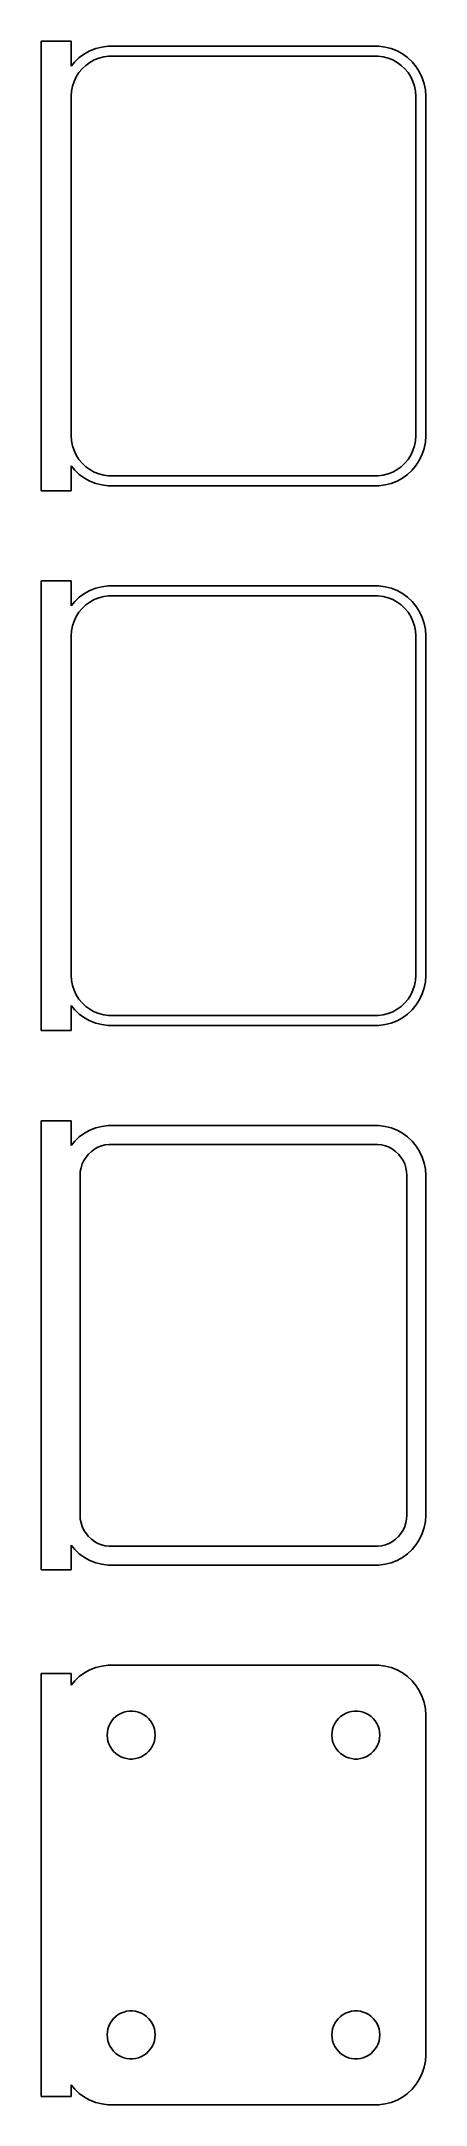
# Model space of a CAD drawing. Header units: metres. Extents: x -20 to 18, y 194 to 400.
import ezdxf

# ---------------------------------------------------------------- set-up
doc = ezdxf.new("R2010")
doc.units = ezdxf.units.M

msp = doc.modelspace()

# ---------------------------------------------------------------- linework, layer by layer
for p, q in [((-17.25, 400.49), (-20.25, 400.49)), ((-20.25, 400.49), (-20.25, 355.51)), ((-17.25, 397.993), (-17.25, 400.49)), ((-16.4371, 398.853), (-16.8948, 398.423)), ((-15.9291, 399.222), (-16.4371, 398.853)), ((-15.3789, 399.524), (-15.9291, 399.222)), ((-15.3933, 398.377), (-14.9531, 398.619)), ((-14.7951, 399.755), (-15.3789, 399.524)), ((-14.9531, 398.619), (-14.4861, 398.804)), ((-14.1869, 399.911), (-14.7951, 399.755)), ((-14.4861, 398.804), (-13.9995, 398.929)), ((-13.5639, 399.99), (-14.1869, 399.911)), ((-13.9995, 398.929), (-13.5012, 398.992)), ((13.5639, 399.99), (-13.5639, 399.99)), ((-13.5012, 398.992), (13.5012, 398.992)), ((13.5012, 398.992), (13.9995, 398.929)), ((14.1869, 399.911), (13.5639, 399.99)), ((13.9995, 398.929), (14.4861, 398.804)), ((14.7951, 399.755), (14.1869, 399.911)), ((14.4861, 398.804), (14.9531, 398.619)), ((15.3789, 399.524), (14.7951, 399.755)), ((14.9531, 398.619), (15.3933, 398.377)), ((15.9291, 399.222), (15.3789, 399.524)), ((16.4371, 398.853), (15.9291, 399.222)), ((16.8948, 398.423), (16.4371, 398.853)), ((-16.8948, 398.423), (-17.25, 397.993)), ((-17.1243, 395.995), (-16.9691, 396.472)), ((-16.9691, 396.472), (-16.7552, 396.927)), ((-16.7552, 396.927), (-16.4861, 397.351)), ((-16.4861, 397.351), (-16.1659, 397.738)), ((-16.1659, 397.738), (-15.7997, 398.082)), ((-15.7997, 398.082), (-15.3933, 398.377)), ((15.3933, 398.377), (15.7997, 398.082)), ((15.7997, 398.082), (16.1659, 397.738)), ((16.1659, 397.738), (16.4861, 397.351)), ((16.4861, 397.351), (16.7552, 396.927)), ((16.7552, 396.927), (16.9691, 396.472)), ((17.2951, 397.939), (16.8948, 398.423)), ((16.9691, 396.472), (17.1243, 395.995)), ((17.6315, 397.409), (17.2951, 397.939)), ((17.8989, 396.841), (17.6315, 397.409)), ((18.0929, 396.243), (17.8989, 396.841)), ((-17.25, 395), (-17.2184, 395.501)), ((-17.25, 361), (-17.25, 395)), ((-17.2184, 395.501), (-17.1243, 395.995)), ((17.1243, 395.995), (17.2184, 395.501)), ((17.2184, 395.501), (17.25, 395)), ((17.25, 395), (17.25, 361)), ((18.2106, 395.627), (18.0929, 396.243)), ((18.25, 395), (18.2106, 395.627)), ((18.25, 361), (18.25, 395)), ((-17.2184, 360.499), (-17.25, 361)), ((-17.1243, 360.005), (-17.2184, 360.499)), ((-16.9691, 359.528), (-17.1243, 360.005)), ((-16.7552, 359.073), (-16.9691, 359.528)), ((16.9691, 359.528), (16.7552, 359.073)), ((17.1243, 360.005), (16.9691, 359.528)), ((17.2184, 360.499), (17.1243, 360.005)), ((17.25, 361), (17.2184, 360.499)), ((17.8989, 359.159), (18.0929, 359.757)), ((18.0929, 359.757), (18.2106, 360.373)), ((18.2106, 360.373), (18.25, 361)), ((-17.25, 358.007), (-16.8948, 357.577)), ((-17.25, 355.51), (-17.25, 358.007)), ((-16.8948, 357.577), (-16.4371, 357.147)), ((-16.4861, 358.649), (-16.7552, 359.073)), ((-16.1659, 358.262), (-16.4861, 358.649)), ((-15.7997, 357.918), (-16.1659, 358.262)), ((-15.3933, 357.623), (-15.7997, 357.918)), ((-14.9531, 357.381), (-15.3933, 357.623)), ((-14.4861, 357.196), (-14.9531, 357.381)), ((14.9531, 357.381), (14.4861, 357.196)), ((15.3933, 357.623), (14.9531, 357.381)), ((15.7997, 357.918), (15.3933, 357.623)), ((16.1659, 358.262), (15.7997, 357.918)), ((16.4861, 358.649), (16.1659, 358.262)), ((16.4371, 357.147), (16.8948, 357.577)), ((16.7552, 359.073), (16.4861, 358.649)), ((16.8948, 357.577), (17.2951, 358.061)), ((17.2951, 358.061), (17.6315, 358.591)), ((17.6315, 358.591), (17.8989, 359.159)), ((-20.25, 355.51), (-17.25, 355.51)), ((-16.4371, 357.147), (-15.9291, 356.778)), ((-15.9291, 356.778), (-15.3789, 356.476)), ((-15.3789, 356.476), (-14.7951, 356.245)), ((-14.7951, 356.245), (-14.1869, 356.089)), ((-13.9995, 357.071), (-14.4861, 357.196)), ((-14.1869, 356.089), (-13.5639, 356.01)), ((-13.5012, 357.008), (-13.9995, 357.071)), ((-13.5639, 356.01), (13.5639, 356.01)), ((13.5012, 357.008), (-13.5012, 357.008)), ((13.9995, 357.071), (13.5012, 357.008)), ((13.5639, 356.01), (14.1869, 356.089)), ((14.4861, 357.196), (13.9995, 357.071)), ((14.1869, 356.089), (14.7951, 356.245)), ((14.7951, 356.245), (15.3789, 356.476)), ((15.3789, 356.476), (15.9291, 356.778)), ((15.9291, 356.778), (16.4371, 357.147)), ((-17.25, 346.49), (-20.25, 346.49)), ((-20.25, 346.49), (-20.25, 301.51)), ((-17.25, 343.993), (-17.25, 346.49)), ((-16.4371, 344.853), (-16.8948, 344.423)), ((-15.9291, 345.222), (-16.4371, 344.853)), ((-15.3789, 345.524), (-15.9291, 345.222)), ((-14.7951, 345.755), (-15.3789, 345.524)), ((-14.1869, 345.911), (-14.7951, 345.755)), ((-14.4861, 344.804), (-13.9995, 344.929)), ((-13.5639, 345.99), (-14.1869, 345.911)), ((-13.9995, 344.929), (-13.5012, 344.992)), ((13.5639, 345.99), (-13.5639, 345.99)), ((-13.5012, 344.992), (13.5012, 344.992)), ((13.5012, 344.992), (13.9995, 344.929)), ((14.1869, 345.911), (13.5639, 345.99)), ((13.9995, 344.929), (14.4861, 344.804)), ((14.7951, 345.755), (14.1869, 345.911)), ((15.3789, 345.524), (14.7951, 345.755)), ((15.9291, 345.222), (15.3789, 345.524)), ((16.4371, 344.853), (15.9291, 345.222)), ((16.8948, 344.423), (16.4371, 344.853)), ((-16.8948, 344.423), (-17.25, 343.993)), ((-16.9691, 342.472), (-16.7552, 342.927)), ((-16.7552, 342.927), (-16.4861, 343.351)), ((-16.4861, 343.351), (-16.1659, 343.738)), ((-16.1659, 343.738), (-15.7997, 344.082)), ((-15.7997, 344.082), (-15.3933, 344.377)), ((-15.3933, 344.377), (-14.9531, 344.619)), ((-14.9531, 344.619), (-14.4861, 344.804)), ((14.4861, 344.804), (14.9531, 344.619)), ((14.9531, 344.619), (15.3933, 344.377)), ((15.3933, 344.377), (15.7997, 344.082)), ((15.7997, 344.082), (16.1659, 343.738)), ((16.1659, 343.738), (16.4861, 343.351)), ((16.4861, 343.351), (16.7552, 342.927)), ((16.7552, 342.927), (16.9691, 342.472)), ((17.2951, 343.939), (16.8948, 344.423)), ((17.6315, 343.409), (17.2951, 343.939)), ((17.8989, 342.841), (17.6315, 343.409)), ((18.0929, 342.243), (17.8989, 342.841)), ((-17.25, 341), (-17.2184, 341.501)), ((-17.25, 307), (-17.25, 341)), ((-17.2184, 341.501), (-17.1243, 341.995)), ((-17.1243, 341.995), (-16.9691, 342.472)), ((16.9691, 342.472), (17.1243, 341.995)), ((17.1243, 341.995), (17.2184, 341.501)), ((17.2184, 341.501), (17.25, 341)), ((17.25, 341), (17.25, 307)), ((18.2106, 341.627), (18.0929, 342.243)), ((18.25, 341), (18.2106, 341.627)), ((18.25, 307), (18.25, 341)), ((-17.2184, 306.499), (-17.25, 307)), ((-17.1243, 306.005), (-17.2184, 306.499)), ((-16.9691, 305.528), (-17.1243, 306.005)), ((17.1243, 306.005), (16.9691, 305.528)), ((17.2184, 306.499), (17.1243, 306.005)), ((17.25, 307), (17.2184, 306.499)), ((17.8989, 305.159), (18.0929, 305.757)), ((18.0929, 305.757), (18.2106, 306.373)), ((18.2106, 306.373), (18.25, 307)), ((-17.25, 304.007), (-16.8948, 303.577)), ((-17.25, 301.51), (-17.25, 304.007)), ((-16.7552, 305.073), (-16.9691, 305.528)), ((-16.8948, 303.577), (-16.4371, 303.147)), ((-16.4861, 304.649), (-16.7552, 305.073)), ((-16.1659, 304.262), (-16.4861, 304.649)), ((-15.7997, 303.918), (-16.1659, 304.262)), ((-15.3933, 303.623), (-15.7997, 303.918)), ((-14.9531, 303.381), (-15.3933, 303.623)), ((15.3933, 303.623), (14.9531, 303.381)), ((15.7997, 303.918), (15.3933, 303.623)), ((16.1659, 304.262), (15.7997, 303.918)), ((16.4861, 304.649), (16.1659, 304.262)), ((16.4371, 303.147), (16.8948, 303.577)), ((16.7552, 305.073), (16.4861, 304.649)), ((16.9691, 305.528), (16.7552, 305.073)), ((16.8948, 303.577), (17.2951, 304.061)), ((17.2951, 304.061), (17.6315, 304.591)), ((17.6315, 304.591), (17.8989, 305.159)), ((-20.25, 301.51), (-17.25, 301.51)), ((-16.4371, 303.147), (-15.9291, 302.778)), ((-15.9291, 302.778), (-15.3789, 302.476)), ((-15.3789, 302.476), (-14.7951, 302.245)), ((-14.4861, 303.196), (-14.9531, 303.381)), ((-14.7951, 302.245), (-14.1869, 302.089)), ((-13.9995, 303.071), (-14.4861, 303.196)), ((-14.1869, 302.089), (-13.5639, 302.01)), ((-13.5012, 303.008), (-13.9995, 303.071)), ((-13.5639, 302.01), (13.5639, 302.01)), ((13.5012, 303.008), (-13.5012, 303.008)), ((13.9995, 303.071), (13.5012, 303.008)), ((13.5639, 302.01), (14.1869, 302.089)), ((14.4861, 303.196), (13.9995, 303.071)), ((14.1869, 302.089), (14.7951, 302.245)), ((14.9531, 303.381), (14.4861, 303.196)), ((14.7951, 302.245), (15.3789, 302.476)), ((15.3789, 302.476), (15.9291, 302.778)), ((15.9291, 302.778), (16.4371, 303.147)), ((-17.25, 292.479), (-20.25, 292.479)), ((-20.25, 292.479), (-20.25, 247.521)), ((-17.25, 289.993), (-17.25, 292.479)), ((-15.9291, 291.222), (-16.4371, 290.853)), ((-15.3789, 291.524), (-15.9291, 291.222)), ((-14.7951, 291.755), (-15.3789, 291.524)), ((-14.1869, 291.911), (-14.7951, 291.755)), ((-13.5639, 291.99), (-14.1869, 291.911)), ((13.5639, 291.99), (-13.5639, 291.99)), ((14.1869, 291.911), (13.5639, 291.99)), ((14.7951, 291.755), (14.1869, 291.911)), ((15.3789, 291.524), (14.7951, 291.755)), ((15.9291, 291.222), (15.3789, 291.524)), ((16.4371, 290.853), (15.9291, 291.222)), ((-16.8948, 290.423), (-17.25, 289.993)), ((-16.4371, 290.853), (-16.8948, 290.423)), ((-15.7684, 288.83), (-15.5192, 289.131)), ((-15.5192, 289.131), (-15.2342, 289.399)), ((-15.2342, 289.399), (-14.918, 289.628)), ((-14.918, 289.628), (-14.5754, 289.817)), ((-14.5754, 289.817), (-14.2119, 289.961)), ((-14.2119, 289.961), (-13.8333, 290.058)), ((-13.8333, 290.058), (-13.4454, 290.107)), ((-13.4454, 290.107), (13.4454, 290.107)), ((13.4454, 290.107), (13.8333, 290.058)), ((13.8333, 290.058), (14.2119, 289.961)), ((14.2119, 289.961), (14.5754, 289.817)), ((14.5754, 289.817), (14.918, 289.628)), ((14.918, 289.628), (15.2342, 289.399)), ((15.2342, 289.399), (15.5192, 289.131)), ((15.5192, 289.131), (15.7684, 288.83)), ((16.8948, 290.423), (16.4371, 290.853)), ((17.2951, 289.939), (16.8948, 290.423)), ((17.6315, 289.409), (17.2951, 289.939)), ((17.8989, 288.841), (17.6315, 289.409)), ((-16.3629, 287), (-16.3384, 287.39)), ((-16.3384, 287.39), (-16.2651, 287.774)), ((-16.2651, 287.774), (-16.1443, 288.146)), ((-16.1443, 288.146), (-15.9779, 288.5)), ((-15.9779, 288.5), (-15.7684, 288.83)), ((15.7684, 288.83), (15.9779, 288.5)), ((15.9779, 288.5), (16.1443, 288.146)), ((16.1443, 288.146), (16.2651, 287.774)), ((16.2651, 287.774), (16.3384, 287.39)), ((16.3384, 287.39), (16.3629, 287)), ((18.0929, 288.243), (17.8989, 288.841)), ((18.2106, 287.627), (18.0929, 288.243)), ((18.25, 287), (18.2106, 287.627)), ((-16.3629, 253), (-16.3629, 287)), ((16.3629, 287), (16.3629, 253)), ((18.25, 253), (18.25, 287)), ((-16.3384, 252.61), (-16.3629, 253)), ((-16.2651, 252.226), (-16.3384, 252.61)), ((-16.1443, 251.854), (-16.2651, 252.226)), ((16.2651, 252.226), (16.1443, 251.854)), ((16.3384, 252.61), (16.2651, 252.226)), ((16.3629, 253), (16.3384, 252.61)), ((18.0929, 251.757), (18.2106, 252.373)), ((18.2106, 252.373), (18.25, 253)), ((-17.25, 250.007), (-16.8948, 249.577)), ((-17.25, 247.521), (-17.25, 250.007)), ((-15.9779, 251.5), (-16.1443, 251.854)), ((-15.7684, 251.17), (-15.9779, 251.5)), ((-15.5192, 250.869), (-15.7684, 251.17)), ((-15.2342, 250.601), (-15.5192, 250.869)), ((-14.918, 250.372), (-15.2342, 250.601)), ((-14.5754, 250.183), (-14.918, 250.372)), ((-14.2119, 250.039), (-14.5754, 250.183)), ((-13.8333, 249.942), (-14.2119, 250.039)), ((-13.4454, 249.893), (-13.8333, 249.942)), ((13.4454, 249.893), (-13.4454, 249.893)), ((13.8333, 249.942), (13.4454, 249.893)), ((14.2119, 250.039), (13.8333, 249.942)), ((14.5754, 250.183), (14.2119, 250.039)), ((14.918, 250.372), (14.5754, 250.183)), ((15.2342, 250.601), (14.918, 250.372)), ((15.5192, 250.869), (15.2342, 250.601)), ((15.7684, 251.17), (15.5192, 250.869)), ((15.9779, 251.5), (15.7684, 251.17)), ((16.1443, 251.854), (15.9779, 251.5)), ((16.8948, 249.577), (17.2951, 250.061)), ((17.2951, 250.061), (17.6315, 250.591)), ((17.6315, 250.591), (17.8989, 251.159)), ((17.8989, 251.159), (18.0929, 251.757)), ((-16.8948, 249.577), (-16.4371, 249.147)), ((-16.4371, 249.147), (-15.9291, 248.778)), ((-15.9291, 248.778), (-15.3789, 248.476)), ((-15.3789, 248.476), (-14.7951, 248.245)), ((-14.7951, 248.245), (-14.1869, 248.089)), ((-14.1869, 248.089), (-13.5639, 248.01)), ((-13.5639, 248.01), (13.5639, 248.01)), ((13.5639, 248.01), (14.1869, 248.089)), ((14.1869, 248.089), (14.7951, 248.245)), ((14.7951, 248.245), (15.3789, 248.476)), ((15.3789, 248.476), (15.9291, 248.778)), ((15.9291, 248.778), (16.4371, 249.147)), ((16.4371, 249.147), (16.8948, 249.577)), ((-20.25, 247.521), (-17.25, 247.521)), ((-15.3789, 237.524), (-15.9291, 237.222)), ((-14.7951, 237.755), (-15.3789, 237.524)), ((-14.1869, 237.911), (-14.7951, 237.755)), ((-13.5639, 237.99), (-14.1869, 237.911)), ((13.5639, 237.99), (-13.5639, 237.99)), ((14.1869, 237.911), (13.5639, 237.99)), ((14.7951, 237.755), (14.1869, 237.911)), ((15.3789, 237.524), (14.7951, 237.755)), ((15.9291, 237.222), (15.3789, 237.524)), ((-17.25, 237.153), (-20.25, 237.153)), ((-20.25, 237.153), (-20.25, 194.847)), ((-17.25, 235.993), (-17.25, 237.153)), ((-16.8948, 236.423), (-17.25, 235.993)), ((-16.4371, 236.853), (-16.8948, 236.423)), ((-15.9291, 237.222), (-16.4371, 236.853)), ((16.4371, 236.853), (15.9291, 237.222)), ((16.8948, 236.423), (16.4371, 236.853)), ((17.2951, 235.939), (16.8948, 236.423)), ((17.6315, 235.409), (17.2951, 235.939)), ((17.8989, 234.841), (17.6315, 235.409)), ((-11.9916, 233.283), (-11.6997, 233.357)), ((-11.6997, 233.357), (-11.4007, 233.395)), ((-11.4007, 233.395), (-11.0993, 233.395)), ((-11.0993, 233.395), (-10.8003, 233.357)), ((-10.8003, 233.357), (-10.5083, 233.283)), ((10.5083, 233.283), (10.8003, 233.357)), ((10.8003, 233.357), (11.0993, 233.395)), ((11.0993, 233.395), (11.4007, 233.395)), ((11.4007, 233.395), (11.6997, 233.357)), ((11.6997, 233.357), (11.9916, 233.283)), ((18.0929, 234.243), (17.8989, 234.841)), ((18.2106, 233.627), (18.0929, 234.243)), ((18.25, 233), (18.2106, 233.627)), ((-13.65, 231), (-13.6311, 231.301)), ((-13.6311, 231.301), (-13.5746, 231.597)), ((-13.5746, 231.597), (-13.4815, 231.883)), ((-13.4815, 231.883), (-13.3531, 232.156)), ((-13.3531, 232.156), (-13.1916, 232.411)), ((-13.1916, 232.411), (-12.9995, 232.643)), ((-12.9995, 232.643), (-12.7798, 232.849)), ((-12.7798, 232.849), (-12.536, 233.026)), ((-12.536, 233.026), (-12.2719, 233.172)), ((-12.2719, 233.172), (-11.9916, 233.283)), ((-10.5083, 233.283), (-10.2281, 233.172)), ((-10.2281, 233.172), (-9.964, 233.026)), ((-9.964, 233.026), (-9.72017, 232.849)), ((-9.72017, 232.849), (-9.50047, 232.643)), ((-9.50047, 232.643), (-9.30835, 232.411)), ((-9.30835, 232.411), (-9.14685, 232.156)), ((-9.14685, 232.156), (-9.01852, 231.883)), ((-9.01852, 231.883), (-8.9254, 231.597)), ((-8.9254, 231.597), (-8.86891, 231.301)), ((-8.86891, 231.301), (-8.84999, 231)), ((8.84999, 231), (8.86891, 231.301)), ((8.86891, 231.301), (8.9254, 231.597)), ((8.9254, 231.597), (9.01852, 231.883)), ((9.01852, 231.883), (9.14685, 232.156)), ((9.14685, 232.156), (9.30835, 232.411)), ((9.30835, 232.411), (9.50047, 232.643)), ((9.50047, 232.643), (9.72017, 232.849)), ((9.72017, 232.849), (9.964, 233.026)), ((9.964, 233.026), (10.2281, 233.172)), ((10.2281, 233.172), (10.5083, 233.283)), ((11.9916, 233.283), (12.2719, 233.172)), ((12.2719, 233.172), (12.536, 233.026)), ((12.536, 233.026), (12.7798, 232.849)), ((12.7798, 232.849), (12.9995, 232.643)), ((12.9995, 232.643), (13.1916, 232.411)), ((13.1916, 232.411), (13.3531, 232.156)), ((13.3531, 232.156), (13.4815, 231.883)), ((13.4815, 231.883), (13.5746, 231.597)), ((13.5746, 231.597), (13.6311, 231.301)), ((13.6311, 231.301), (13.65, 231)), ((18.25, 199), (18.25, 233)), ((-13.6311, 230.699), (-13.65, 231)), ((-13.5746, 230.403), (-13.6311, 230.699)), ((-13.4815, 230.117), (-13.5746, 230.403)), ((-13.3531, 229.844), (-13.4815, 230.117)), ((-13.1916, 229.589), (-13.3531, 229.844)), ((-12.9995, 229.357), (-13.1916, 229.589)), ((-12.7798, 229.151), (-12.9995, 229.357)), ((-9.50047, 229.357), (-9.72017, 229.151)), ((-9.30835, 229.589), (-9.50047, 229.357)), ((-9.14685, 229.844), (-9.30835, 229.589)), ((-9.01852, 230.117), (-9.14685, 229.844)), ((-8.9254, 230.403), (-9.01852, 230.117)), ((-8.86891, 230.699), (-8.9254, 230.403)), ((-8.84999, 231), (-8.86891, 230.699)), ((8.86891, 230.699), (8.84999, 231)), ((8.9254, 230.403), (8.86891, 230.699)), ((9.01852, 230.117), (8.9254, 230.403)), ((9.14685, 229.844), (9.01852, 230.117)), ((9.30835, 229.589), (9.14685, 229.844)), ((9.50047, 229.357), (9.30835, 229.589)), ((9.72017, 229.151), (9.50047, 229.357)), ((12.9995, 229.357), (12.7798, 229.151)), ((13.1916, 229.589), (12.9995, 229.357)), ((13.3531, 229.844), (13.1916, 229.589)), ((13.4815, 230.117), (13.3531, 229.844)), ((13.5746, 230.403), (13.4815, 230.117)), ((13.6311, 230.699), (13.5746, 230.403)), ((13.65, 231), (13.6311, 230.699)), ((-12.536, 228.974), (-12.7798, 229.151)), ((-12.2719, 228.828), (-12.536, 228.974)), ((-11.9916, 228.717), (-12.2719, 228.828)), ((-11.6997, 228.643), (-11.9916, 228.717)), ((-11.4007, 228.605), (-11.6997, 228.643)), ((-11.0993, 228.605), (-11.4007, 228.605)), ((-10.8003, 228.643), (-11.0993, 228.605)), ((-10.5083, 228.717), (-10.8003, 228.643)), ((-10.2281, 228.828), (-10.5083, 228.717)), ((-9.964, 228.974), (-10.2281, 228.828)), ((-9.72017, 229.151), (-9.964, 228.974)), ((9.964, 228.974), (9.72017, 229.151)), ((10.2281, 228.828), (9.964, 228.974)), ((10.5083, 228.717), (10.2281, 228.828)), ((10.8003, 228.643), (10.5083, 228.717)), ((11.0993, 228.605), (10.8003, 228.643)), ((11.4007, 228.605), (11.0993, 228.605)), ((11.6997, 228.643), (11.4007, 228.605)), ((11.9916, 228.717), (11.6997, 228.643)), ((12.2719, 228.828), (11.9916, 228.717)), ((12.536, 228.974), (12.2719, 228.828)), ((12.7798, 229.151), (12.536, 228.974)), ((-13.3531, 202.156), (-13.1916, 202.411)), ((-13.1916, 202.411), (-12.9995, 202.643)), ((-12.9995, 202.643), (-12.7798, 202.849)), ((-12.7798, 202.849), (-12.536, 203.026)), ((-12.536, 203.026), (-12.2719, 203.172)), ((-12.2719, 203.172), (-11.9916, 203.283)), ((-11.9916, 203.283), (-11.6997, 203.357)), ((-11.6997, 203.357), (-11.4007, 203.395)), ((-11.4007, 203.395), (-11.0993, 203.395)), ((-11.0993, 203.395), (-10.8003, 203.357)), ((-10.8003, 203.357), (-10.5083, 203.283)), ((-10.5083, 203.283), (-10.2281, 203.172)), ((-10.2281, 203.172), (-9.964, 203.026)), ((-9.964, 203.026), (-9.72017, 202.849)), ((-9.72017, 202.849), (-9.50047, 202.643)), ((-9.50047, 202.643), (-9.30835, 202.411)), ((-9.30835, 202.411), (-9.14685, 202.156)), ((9.14685, 202.156), (9.30835, 202.411)), ((9.30835, 202.411), (9.50047, 202.643)), ((9.50047, 202.643), (9.72017, 202.849)), ((9.72017, 202.849), (9.964, 203.026)), ((9.964, 203.026), (10.2281, 203.172)), ((10.2281, 203.172), (10.5083, 203.283)), ((10.5083, 203.283), (10.8003, 203.357)), ((10.8003, 203.357), (11.0993, 203.395)), ((11.0993, 203.395), (11.4007, 203.395)), ((11.4007, 203.395), (11.6997, 203.357)), ((11.6997, 203.357), (11.9916, 203.283)), ((11.9916, 203.283), (12.2719, 203.172)), ((12.2719, 203.172), (12.536, 203.026)), ((12.536, 203.026), (12.7798, 202.849)), ((12.7798, 202.849), (12.9995, 202.643)), ((12.9995, 202.643), (13.1916, 202.411)), ((13.1916, 202.411), (13.3531, 202.156)), ((-13.65, 201), (-13.6311, 201.301)), ((-13.6311, 200.699), (-13.65, 201)), ((-13.6311, 201.301), (-13.5746, 201.597)), ((-13.5746, 200.403), (-13.6311, 200.699)), ((-13.5746, 201.597), (-13.4815, 201.883)), ((-13.4815, 200.117), (-13.5746, 200.403)), ((-13.4815, 201.883), (-13.3531, 202.156)), ((-9.14685, 202.156), (-9.01852, 201.883)), ((-9.01852, 201.883), (-8.9254, 201.597)), ((-8.9254, 200.403), (-9.01852, 200.117)), ((-8.9254, 201.597), (-8.86891, 201.301)), ((-8.86891, 200.699), (-8.9254, 200.403)), ((-8.86891, 201.301), (-8.84999, 201)), ((-8.84999, 201), (-8.86891, 200.699)), ((8.84999, 201), (8.86891, 201.301)), ((8.86891, 200.699), (8.84999, 201)), ((8.86891, 201.301), (8.9254, 201.597)), ((8.9254, 200.403), (8.86891, 200.699)), ((8.9254, 201.597), (9.01852, 201.883)), ((9.01852, 200.117), (8.9254, 200.403)), ((9.01852, 201.883), (9.14685, 202.156)), ((13.3531, 202.156), (13.4815, 201.883)), ((13.4815, 201.883), (13.5746, 201.597)), ((13.5746, 200.403), (13.4815, 200.117)), ((13.5746, 201.597), (13.6311, 201.301)), ((13.6311, 200.699), (13.5746, 200.403)), ((13.6311, 201.301), (13.65, 201)), ((13.65, 201), (13.6311, 200.699)), ((-13.3531, 199.844), (-13.4815, 200.117)), ((-13.1916, 199.589), (-13.3531, 199.844)), ((-12.9995, 199.357), (-13.1916, 199.589)), ((-12.7798, 199.151), (-12.9995, 199.357)), ((-12.536, 198.974), (-12.7798, 199.151)), ((-12.2719, 198.828), (-12.536, 198.974)), ((-11.9916, 198.717), (-12.2719, 198.828)), ((-11.6997, 198.643), (-11.9916, 198.717)), ((-11.4007, 198.605), (-11.6997, 198.643)), ((-11.0993, 198.605), (-11.4007, 198.605)), ((-10.8003, 198.643), (-11.0993, 198.605)), ((-10.5083, 198.717), (-10.8003, 198.643)), ((-10.2281, 198.828), (-10.5083, 198.717)), ((-9.964, 198.974), (-10.2281, 198.828)), ((-9.72017, 199.151), (-9.964, 198.974)), ((-9.50047, 199.357), (-9.72017, 199.151)), ((-9.30835, 199.589), (-9.50047, 199.357)), ((-9.14685, 199.844), (-9.30835, 199.589)), ((-9.01852, 200.117), (-9.14685, 199.844)), ((9.14685, 199.844), (9.01852, 200.117)), ((9.30835, 199.589), (9.14685, 199.844)), ((9.50047, 199.357), (9.30835, 199.589)), ((9.72017, 199.151), (9.50047, 199.357)), ((9.964, 198.974), (9.72017, 199.151)), ((10.2281, 198.828), (9.964, 198.974)), ((10.5083, 198.717), (10.2281, 198.828)), ((10.8003, 198.643), (10.5083, 198.717)), ((11.0993, 198.605), (10.8003, 198.643)), ((11.4007, 198.605), (11.0993, 198.605)), ((11.6997, 198.643), (11.4007, 198.605)), ((11.9916, 198.717), (11.6997, 198.643)), ((12.2719, 198.828), (11.9916, 198.717)), ((12.536, 198.974), (12.2719, 198.828)), ((12.7798, 199.151), (12.536, 198.974)), ((12.9995, 199.357), (12.7798, 199.151)), ((13.1916, 199.589), (12.9995, 199.357)), ((13.3531, 199.844), (13.1916, 199.589)), ((13.4815, 200.117), (13.3531, 199.844)), ((18.0929, 197.757), (18.2106, 198.373)), ((18.2106, 198.373), (18.25, 199)), ((17.2951, 196.061), (17.6315, 196.591)), ((17.6315, 196.591), (17.8989, 197.159)), ((17.8989, 197.159), (18.0929, 197.757)), ((-20.25, 194.847), (-17.25, 194.847)), ((-17.25, 194.847), (-17.25, 196.007)), ((-17.25, 196.007), (-16.8948, 195.577)), ((-16.8948, 195.577), (-16.4371, 195.147)), ((-16.4371, 195.147), (-15.9291, 194.778)), ((-15.9291, 194.778), (-15.3789, 194.476)), ((-15.3789, 194.476), (-14.7951, 194.245)), ((-14.7951, 194.245), (-14.1869, 194.089)), ((14.1869, 194.089), (14.7951, 194.245)), ((14.7951, 194.245), (15.3789, 194.476)), ((15.3789, 194.476), (15.9291, 194.778)), ((15.9291, 194.778), (16.4371, 195.147)), ((16.4371, 195.147), (16.8948, 195.577)), ((16.8948, 195.577), (17.2951, 196.061)), ((-14.1869, 194.089), (-13.5639, 194.01)), ((-13.5639, 194.01), (13.5639, 194.01)), ((13.5639, 194.01), (14.1869, 194.089))]:
    msp.add_line(p, q)

doc.saveas('drawing.dxf')
